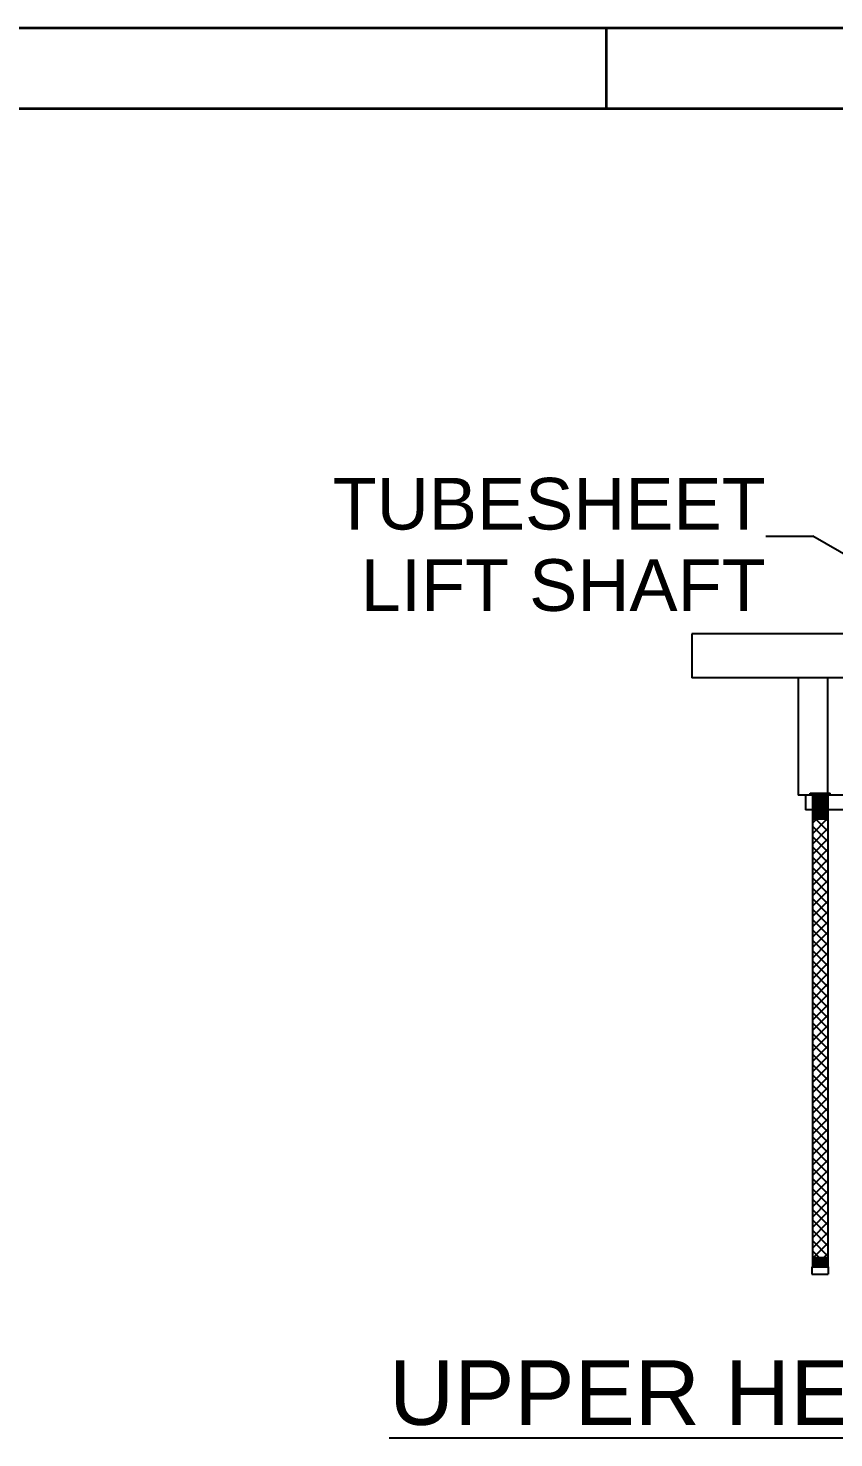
# Model space of a CAD drawing. Header units: inches. Extents: x 15 to 402, y 6 to 258.
# Drawn here: x 191.27 to 213.72, y 218.74 to 258 of the extents above; entities that cross this region are included whole.
import ezdxf

# ---------------------------------------------------------------- set-up
doc = ezdxf.new("R2010")
doc.units = ezdxf.units.IN
doc.header["$LTSCALE"] = 12
doc.header["$MEASUREMENT"] = 0
doc.layers.get('0').update_dxf_attribs({"lineweight": 25})
for name, color, linetype, lineweight in [('Border', 7, 'Continuous', 35), ('Sketch Geometry (ANSI)', 7, 'Continuous', 25), ('Symbol (ANSI)', 7, 'Continuous', 25)]:
    doc.layers.add(name, color=color, linetype=linetype, lineweight=lineweight)
doc.layers.add('Brade', color=5, linetype='Continuous', lineweight=25, true_color=0x0000ff)
doc.styles.add('Note Text (ANSI)', font='arial.ttf')

# ---------------------------------------------------------------- blocks, each defined once
blk = doc.blocks.new('Borders 22x34_D')
at = {"layer": 'Border'}
for p, q in [((33.5, 21.5), (1.25, 21.5)), ((17.2812, 21.5), (17.2812, 21.3125)), ((33.3125, 21.3125), (1.25, 21.3125))]:
    blk.add_line(p, q, dxfattribs=at)
blk = doc.blocks.new('UPPER HEAD ADN ELEMENT DETAIL')
for p, q in [((0.4927, 0.197), (-0.6552, 0.197)), ((-0.6552, 0.197), (-0.6552, 0.146)), ((0.4927, 0.146), (-0.6552, 0.146)), ((-0.5319, 0.146), (-0.5319, 0.01)), ((-0.4979, 0.146), (-0.4979, 0.01)), ((-0.4979, 0.01), (-0.5319, 0.01)), ((-0.5234, 0.01), (-0.5234, -0.007)), ((0.3354, 0.01), (-0.4979, 0.01)), ((0.3609, -0.007), (-0.5234, -0.007))]:
    blk.add_line(p, q)
at = {"layer": 'Brade', "lineweight": 25}
for p, q in [((-0.518, 0.0123), (-0.4949, 0.0123)), ((-0.518, 0.01), (-0.518, 0.0123)), ((-0.516, 0.0104), (-0.516, 0.0115)), ((-0.516, 0.0115), (-0.4969, 0.0115)), ((-0.516, 0.0104), (-0.4969, 0.0104)), ((-0.516, 0.0103), (-0.4969, 0.0103)), ((-0.5154, 0.01), (-0.5154, -0.5377)), ((-0.5154, 0.01), (-0.4974, 0.01)), ((-0.5149, 0.01), (-0.5149, -0.0191)), ((-0.5149, 0.0084), (-0.5149, 0.01)), ((-0.5149, 0.0084), (-0.4979, 0.0084)), ((-0.5149, 0.0084), (-0.4979, 0.0084)), ((-0.5149, 0.0069), (-0.4979, 0.0069)), ((-0.5149, 0.0054), (-0.4979, 0.0054)), ((-0.5149, 0.0038), (-0.4979, 0.0038)), ((-0.5149, 0.0023), (-0.4979, 0.0023)), ((-0.5149, 0.0008), (-0.4979, 0.0008)), ((-0.4979, 0.01), (-0.4979, -0.0176)), ((-0.4979, 0.0084), (-0.4979, 0.01)), ((-0.4974, 0.01), (-0.4974, -0.5377)), ((-0.4969, 0.0104), (-0.4969, 0.0115)), ((-0.4949, 0.01), (-0.4949, 0.0123)), ((-0.5149, -0.0008), (-0.4979, -0.0008)), ((-0.5149, -0.0023), (-0.4979, -0.0023)), ((-0.5149, -0.0038), (-0.4979, -0.0038)), ((-0.5149, -0.0053), (-0.4979, -0.0053)), ((-0.5149, -0.0069), (-0.4979, -0.0069)), ((-0.5149, -0.0084), (-0.4979, -0.0084)), ((-0.5149, -0.0099), (-0.4979, -0.0099)), ((-0.5149, -0.0115), (-0.4979, -0.0115)), ((-0.5149, -0.013), (-0.4979, -0.013)), ((-0.5149, -0.0145), (-0.4979, -0.0145)), ((-0.5149, -0.0161), (-0.4979, -0.0161)), ((-0.5149, -0.0176), (-0.4979, -0.0176)), ((-0.516, -0.5377), (-0.516, -0.5462)), ((-0.516, -0.5377), (-0.4969, -0.5377)), ((-0.4974, -0.5377), (-0.5154, -0.5377)), ((-0.4979, -0.527), (-0.5149, -0.527)), ((-0.5149, -0.527), (-0.5149, -0.5377)), ((-0.4979, -0.527), (-0.5149, -0.527)), ((-0.5149, -0.527), (-0.5149, -0.5377)), ((-0.5149, -0.5285), (-0.4979, -0.5285)), ((-0.5149, -0.5285), (-0.4979, -0.5285)), ((-0.5149, -0.5301), (-0.4979, -0.5301)), ((-0.5149, -0.5301), (-0.4979, -0.5301)), ((-0.5149, -0.5316), (-0.4979, -0.5316)), ((-0.5149, -0.5316), (-0.4979, -0.5316)), ((-0.5149, -0.5331), (-0.4979, -0.5331)), ((-0.5149, -0.5331), (-0.4979, -0.5331)), ((-0.5149, -0.5346), (-0.4979, -0.5346)), ((-0.5149, -0.5346), (-0.4979, -0.5346)), ((-0.5149, -0.5362), (-0.4979, -0.5362)), ((-0.5149, -0.5362), (-0.4979, -0.5362)), ((-0.5149, -0.5377), (-0.4979, -0.5377)), ((-0.4991, -0.5278), (-0.5135, -0.5278)), ((-0.4991, -0.5294), (-0.5135, -0.5294)), ((-0.4991, -0.5309), (-0.5135, -0.5309)), ((-0.4991, -0.5324), (-0.5135, -0.5324)), ((-0.4991, -0.534), (-0.5135, -0.534)), ((-0.4991, -0.5355), (-0.5135, -0.5355)), ((-0.4991, -0.537), (-0.5135, -0.537)), ((-0.4979, -0.527), (-0.4979, -0.5377)), ((-0.4979, -0.527), (-0.4979, -0.5377)), ((-0.4969, -0.5377), (-0.4969, -0.5462)), ((-0.516, -0.5462), (-0.4969, -0.5462))]:
    blk.add_line(p, q, dxfattribs=at)
at = {"layer": 'Brade', "color": 5, "linetype": 'Continuous', "lineweight": 25, "true_color": 0x0000ff}
for p, q in [((-0.5154, 0.01), (-0.4974, -0.008)), ((-0.5154, 0.0012), (-0.5067, 0.01)), ((-0.5154, -0.0108), (-0.4974, 0.0072)), ((-0.5034, 0.01), (-0.4974, 0.004)), ((-0.5154, -0.002), (-0.4974, -0.02)), ((-0.5154, -0.0228), (-0.4974, -0.0048)), ((-0.5154, -0.014), (-0.4974, -0.0321)), ((-0.5154, -0.0349), (-0.4974, -0.0168)), ((-0.5154, -0.0261), (-0.4974, -0.0441)), ((-0.5154, -0.0469), (-0.4974, -0.0289)), ((-0.5154, -0.0381), (-0.4974, -0.0561)), ((-0.5154, -0.0589), (-0.4974, -0.0409)), ((-0.5154, -0.0501), (-0.4974, -0.0681)), ((-0.5154, -0.0709), (-0.4974, -0.0529)), ((-0.5154, -0.0621), (-0.4974, -0.0802)), ((-0.5154, -0.083), (-0.4974, -0.0649)), ((-0.5154, -0.0742), (-0.4974, -0.0922)), ((-0.5154, -0.095), (-0.4974, -0.077)), ((-0.5154, -0.0862), (-0.4974, -0.1042)), ((-0.5154, -0.107), (-0.4974, -0.089)), ((-0.5154, -0.0982), (-0.4974, -0.1162)), ((-0.5154, -0.119), (-0.4974, -0.101)), ((-0.5154, -0.1102), (-0.4974, -0.1283)), ((-0.5154, -0.1311), (-0.4974, -0.113)), ((-0.5154, -0.1223), (-0.4974, -0.1403)), ((-0.5154, -0.1431), (-0.4974, -0.1251)), ((-0.5154, -0.1343), (-0.4974, -0.1523)), ((-0.5154, -0.1551), (-0.4974, -0.1371)), ((-0.5154, -0.1463), (-0.4974, -0.1643)), ((-0.5154, -0.1671), (-0.4974, -0.1491)), ((-0.5154, -0.1583), (-0.4974, -0.1764)), ((-0.5154, -0.1792), (-0.4974, -0.1611)), ((-0.5154, -0.1704), (-0.4974, -0.1884)), ((-0.5154, -0.1912), (-0.4974, -0.1732)), ((-0.5154, -0.1824), (-0.4974, -0.2004)), ((-0.5154, -0.2032), (-0.4974, -0.1852)), ((-0.5154, -0.1944), (-0.4974, -0.2124)), ((-0.5154, -0.2152), (-0.4974, -0.1972)), ((-0.5154, -0.2064), (-0.4974, -0.2245)), ((-0.5154, -0.2273), (-0.4974, -0.2092)), ((-0.5154, -0.2185), (-0.4974, -0.2365)), ((-0.5154, -0.2393), (-0.4974, -0.2213)), ((-0.5154, -0.2305), (-0.4974, -0.2485)), ((-0.5154, -0.2513), (-0.4974, -0.2333)), ((-0.5154, -0.2425), (-0.4974, -0.2605)), ((-0.5154, -0.2633), (-0.4974, -0.2453)), ((-0.5154, -0.2545), (-0.4974, -0.2726)), ((-0.5154, -0.2754), (-0.4974, -0.2573)), ((-0.5154, -0.2666), (-0.4974, -0.2846)), ((-0.5154, -0.2874), (-0.4974, -0.2694)), ((-0.5154, -0.2786), (-0.4974, -0.2966)), ((-0.5154, -0.2994), (-0.4974, -0.2814)), ((-0.5154, -0.2906), (-0.4974, -0.3086)), ((-0.5154, -0.3114), (-0.4974, -0.2934)), ((-0.5154, -0.3026), (-0.4974, -0.3207)), ((-0.5154, -0.3235), (-0.4974, -0.3054)), ((-0.5154, -0.3147), (-0.4974, -0.3327)), ((-0.5154, -0.3355), (-0.4974, -0.3175)), ((-0.5154, -0.3267), (-0.4974, -0.3447)), ((-0.5154, -0.3475), (-0.4974, -0.3295)), ((-0.5154, -0.3387), (-0.4974, -0.3567)), ((-0.5154, -0.3595), (-0.4974, -0.3415)), ((-0.5154, -0.3507), (-0.4974, -0.3688)), ((-0.5154, -0.3716), (-0.4974, -0.3535)), ((-0.5154, -0.3628), (-0.4974, -0.3808)), ((-0.5154, -0.3836), (-0.4974, -0.3656)), ((-0.5154, -0.3748), (-0.4974, -0.3928)), ((-0.5154, -0.3956), (-0.4974, -0.3776)), ((-0.5154, -0.3868), (-0.4974, -0.4048)), ((-0.5154, -0.4076), (-0.4974, -0.3896)), ((-0.5154, -0.3988), (-0.4974, -0.4169)), ((-0.5154, -0.4197), (-0.4974, -0.4016)), ((-0.5154, -0.4109), (-0.4974, -0.4289)), ((-0.5154, -0.4317), (-0.4974, -0.4137)), ((-0.5154, -0.4229), (-0.4974, -0.4409)), ((-0.5154, -0.4437), (-0.4974, -0.4257)), ((-0.5154, -0.4349), (-0.4974, -0.4529)), ((-0.5154, -0.4557), (-0.4974, -0.4377)), ((-0.5154, -0.4469), (-0.4974, -0.465)), ((-0.5154, -0.4678), (-0.4974, -0.4497)), ((-0.5154, -0.459), (-0.4974, -0.477)), ((-0.5154, -0.4798), (-0.4974, -0.4618)), ((-0.5154, -0.471), (-0.4974, -0.489)), ((-0.5154, -0.4918), (-0.4974, -0.4738)), ((-0.5154, -0.483), (-0.4974, -0.501)), ((-0.5154, -0.5038), (-0.4974, -0.4858)), ((-0.5154, -0.495), (-0.4974, -0.5131)), ((-0.5154, -0.5159), (-0.4974, -0.4978)), ((-0.5154, -0.5071), (-0.4974, -0.5251)), ((-0.5154, -0.5279), (-0.4974, -0.5099)), ((-0.5154, -0.5191), (-0.4974, -0.5371)), ((-0.5132, -0.5377), (-0.4974, -0.5219)), ((-0.5154, -0.5311), (-0.5089, -0.5377)), ((-0.5012, -0.5377), (-0.4974, -0.5339))]:
    blk.add_line(p, q, dxfattribs=at)
at = {"layer": 'Sketch Geometry (ANSI)'}
for p in [(-0.5695, 0.3106), (-0.0995, 0.0708)]:
    blk.add_line(p, (-0.5147, 0.3106), dxfattribs=at)
at = {"layer": 'Symbol (ANSI)', "color": 7, "insert": (-0.5695, 0.3005), "char_height": 0.06, "attachment_point": 6, "line_spacing_factor": 0.944221, "style": 'Note Text (ANSI)'}
blk.add_mtext('\\fArial|b0|i0;{\\H0.0600;TUBESHEET\\P}\\fArial|b0|i0;{\\H0.0600;LIFT SHAFT}', dxfattribs=at)
at = {"layer": 'Symbol (ANSI)', "insert": (-0.0813, -0.646), "char_height": 0.075, "width": 3.210713, "attachment_point": 2, "style": 'Note Text (ANSI)'}
blk.add_mtext('\\fArial|b0|i0;{\\H0.0750;\\LUPPER HEAD AND ELEMENT DETAIL}', dxfattribs=at)

msp = doc.modelspace()

# ---------------------------------------------------------------- block references
for name, p, xscale, yscale, zscale in [('Borders 22x34_D', (0, 0), 12, 12, 12), ('UPPER HEAD ADN ELEMENT DETAIL', (225.49011, 236.39994), 24, 24, 24)]:
    msp.add_blockref(name, p, dxfattribs=dict(xscale=xscale, yscale=yscale, zscale=zscale))

doc.saveas('drawing.dxf')
